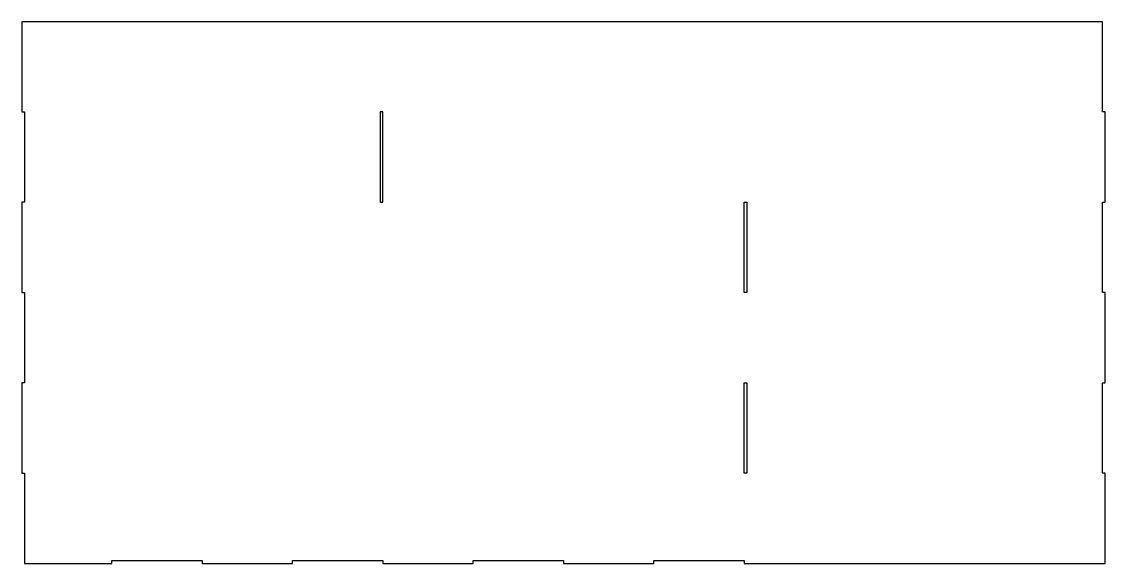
# Model space of a CAD drawing. Header units: inches. Extents: x 0 to 48, y 0 to 24.
import ezdxf

# ---------------------------------------------------------------- set-up
doc = ezdxf.new("R2010")
doc.units = ezdxf.units.IN
doc.header["$MEASUREMENT"] = 0

msp = doc.modelspace()

# ---------------------------------------------------------------- linework, layer by layer
at = {"color": 10}
for points in [[(0.125, 16), (0, 16), (0, 12), (0.125, 12), (0.125, 8), (0, 8), (0, 4), (0.125, 4), (0.125, 0), (4, 0), (4, 0.125), (8, 0.125), (8, 0), (12, 0), (12, 0.125), (16, 0.125), (16, 0), (20, 0), (20, 0.125), (24, 0.125), (24, 0), (28, 0), (28, 0.125), (32, 0.125), (32, 0), (48, 0), (48, 4), (47.875, 4), (47.875, 8), (48, 8), (48, 12), (47.875, 12), (47.875, 16), (48, 16), (48, 20), (47.875, 20), (47.875, 24), (0, 24), (0, 20), (0.125, 20)], [(15.875, 16), (16, 16), (16, 20), (15.875, 20)], [(32.125, 12), (32, 12), (32, 16), (32.125, 16)], [(32.125, 4), (32, 4), (32, 8), (32.125, 8)]]:
    msp.add_lwpolyline(points, close=True, dxfattribs=at)

doc.saveas('drawing.dxf')
